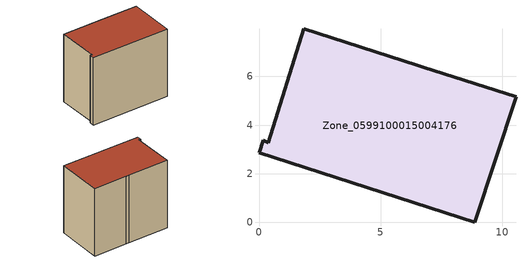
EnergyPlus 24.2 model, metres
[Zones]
Zone_0599100015004176
 floor ground (C_G): 0.17,3.37 0.38,3.28 1.83,7.96 6.5,6.46 6.76,6.38 10.57,5.16 8.87,0 0,2.85 z0.95
 wall outside (C_F): 0,2.85 8.87,0 10.57,5.16 6.76,6.38 6.5,6.46 1.83,7.96 0.38,3.28 0.17,3.37 0,2.85 z0.95:9.06
 roof outside (C_R): 0.38,3.28 0.17,3.37 0,2.85 8.87,0 10.57,5.16 6.76,6.38 6.5,6.46 1.83,7.96 z9.06
[BUILDING]
Pand.0599100015004176: North Axis=0; Terrain=City; Loads Convergence Tolerance Value=0.04; Temperature Convergence Tolerance Value=0.4; Solar Distribution=FullExterior; Maximum Number of Warmup Days=25; Minimum Number of Warmup Days=1
[Site:Location]
Rotterdam.The.Hague.AP_ZH_NLD Design_Conditions: Latitude=51.96; Longitude=4.45; Time Zone=1; Elevation=-4.5
[SITE:GROUNDTEMPERATURE:BUILDINGSURFACE]
18, 18, 18, 18, 18, 18, 18, 18, 18, 18, 18, 18
[MATERIAL] Thermal Absorptance=0.9; Solar Absorptance=0.7; Visible Absorptance=0.7
Name | Roughness | Thickness | Conductivity | Density | Specific Heat
G.TC.1975-1991 | MediumSmooth | 0.15 | 0.288461 | 540 | 1210
F.TC.1975-1991 | Rough | 0.3 | 0.230769 | 1920 | 840
R.TC.1975-1991 | MediumRough | 0.2 | 0.153846 | 1500 | 1000
[CONSTRUCTION]
C_G: G.TC.1975-1991
C_F: F.TC.1975-1991
C_R: R.TC.1975-1991
[ZONE]
Zone_0599100015004176: Type=1; Multiplier=1; Ceiling Height=Autocalculate; Volume=Autocalculate; Floor Area=autocalculate; Part of Total Floor Area=Yes
[ZONEINFILTRATION:DESIGNFLOWRATE]
Infil_Zone_0599100015004176: Zone or ZoneList or Space or SpaceList=Zone_0599100015004176; Schedule=AlwaysOn; Design Flow Rate Calculation Method=Flow/Area; Flow Rate per Floor Area=0.003; Constant Term Coefficient=1; Temperature Term Coefficient=0; Velocity Term Coefficient=0; Velocity Squared Term Coefficient=0
[HVACTEMPLATE:ZONE:IDEALLOADSAIRSYSTEM]
Zone_0599100015004176: Maximum Heating Supply Air Temperature=50; Minimum Cooling Supply Air Temperature=13; Maximum Heating Supply Air Humidity Ratio=0.0156; Minimum Cooling Supply Air Humidity Ratio=0.0077; Heating Limit=NoLimit; Cooling Limit=NoLimit; Dehumidification Control Type=ConstantSensibleHeatRatio; Cooling Sensible Heat Ratio=0.7; Dehumidification Setpoint=60; Humidification Control Type=None; Humidification Setpoint=30; Outdoor Air Method=None; Outdoor Air Flow Rate per Person=0.00944; Outdoor Air Flow Rate per Zone Floor Area=0; Outdoor Air Flow Rate per Zone=0; Demand Controlled Ventilation Type=None; Outdoor Air Economizer Type=NoEconomizer; Heat Recovery Type=None; Sensible Heat Recovery Effectiveness=0.7; Latent Heat Recovery Effectiveness=0.65
[ZONECONTROL:THERMOSTAT]
ThermostatControl_Zone_0599100015004176: Zone or ZoneList=Zone_0599100015004176; Control Type Schedule=DualSetpointControlType; Control 1=Thermostat_Zone_0599100015004176; Temperature Difference Between Cutout And Setpoint=0
[THERMOSTATSETPOINT:DUALSETPOINT]
Thermostat_Zone_0599100015004176: Heating Setpoint Temperature Schedule=HeatingSetpoint_Zone_0599100015004176; Cooling Setpoint Temperature Schedule=CoolingSetpoint_Zone_0599100015004176
[SCHEDULE:COMPACT]
HeatingSetpoint_Zone_0599100015004176: Through: 12/31, For: AllDays, Until: 24:00, 21
CoolingSetpoint_Zone_0599100015004176: Through: 12/31, For: AllDays, Until: 24:00, 24
DualSetpointControlType: Through: 12/31, For: AllDays, Until: 24:00, 4
AlwaysOn: Through: 12/31, For: AllDays, Until: 24:00, 1
